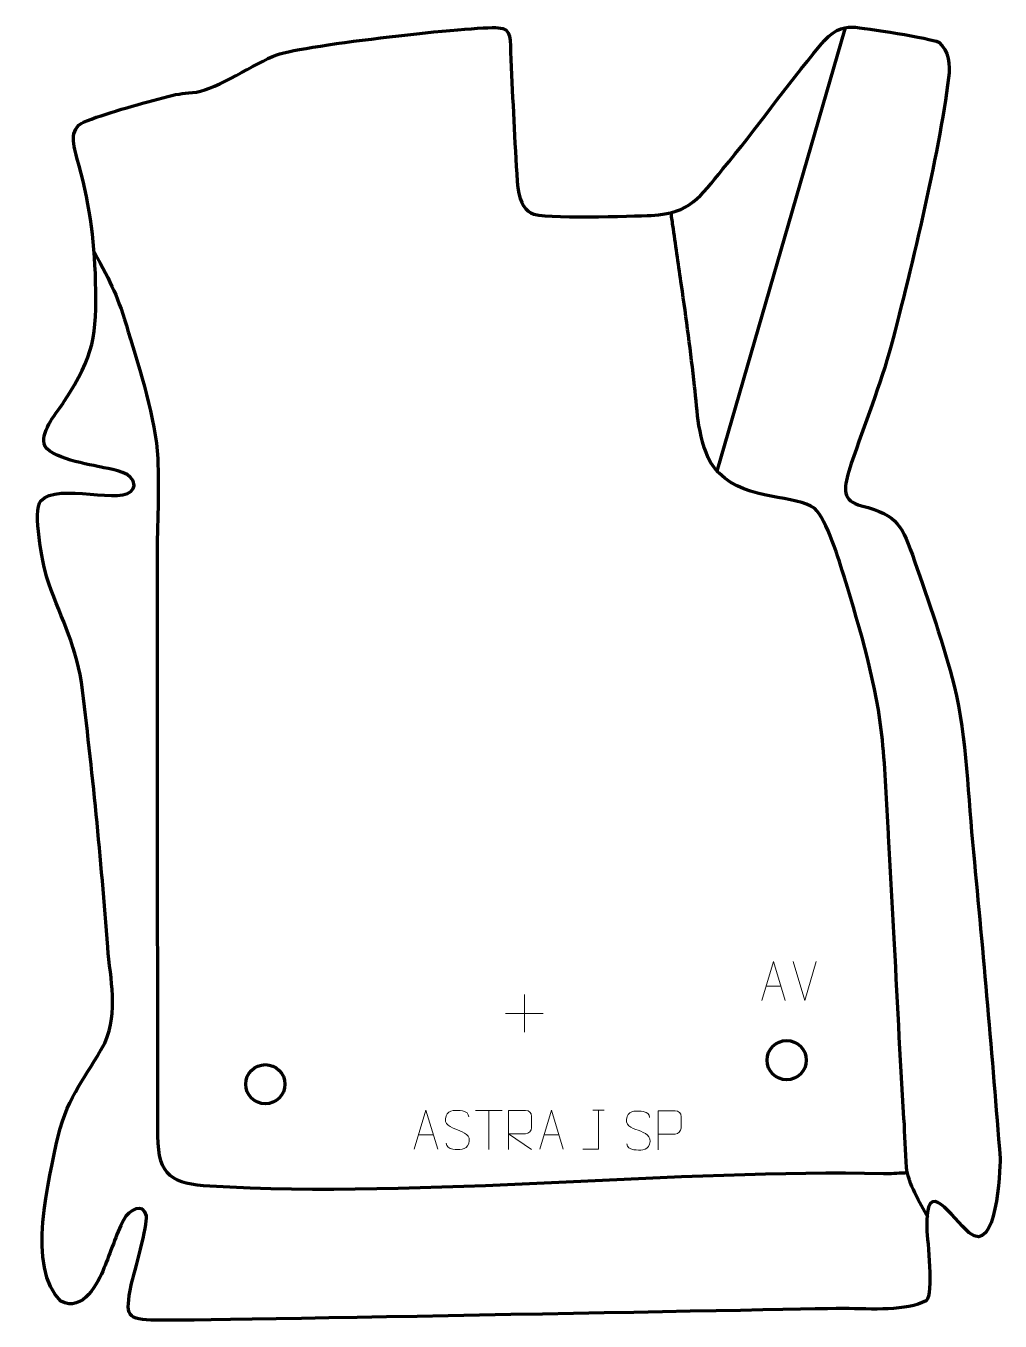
# Model space of a CAD drawing. Header units: millimetres. Extents: x 980 to 1601, y 19 to 845.
import ezdxf

# ---------------------------------------------------------------- set-up
doc = ezdxf.new("R2010")
doc.units = ezdxf.units.MM
doc.header["$MEASUREMENT"] = 0
doc.layers.add('layer 1', color=7, linetype='Continuous')
doc.layers.add('layer 2', color=7, linetype='Continuous')

msp = doc.modelspace()

# ---------------------------------------------------------------- linework, layer by layer
at = {"layer": 'layer 1', "color": 142, "lineweight": 200}
for centre in [(1465.376, 185.7447), (1133.0593, 170.3989)]:
    msp.add_ellipse(centre, major_axis=(0, 12.5), ratio=1, dxfattribs=at)
at = {"layer": 'layer 1', "color": 140, "lineweight": 158}
msp.add_open_spline([(1421.0159, 561.1688), (1421.0159, 561.1688), (1502.6827, 843.2346), (1502.6827, 843.2346)], degree=3, dxfattribs=at)
for points, knots in [([(1555.4685, 85.7324), (1550.6018, 94.7346), (1542.629, 107.2816), (1541.8397, 117.3885), (1541.8397, 117.3885), (1541.0491, 127.5134), (1540.799, 138.2704), (1540.1421, 148.5644), (1540.1421, 148.5644), (1537.6197, 188.0878), (1535.8195, 227.6577), (1533.6792, 267.2033), (1533.6792, 267.2033), (1532.563, 287.7257), (1531.4439, 308.2481), (1530.3111, 328.7696), (1530.3111, 328.7696), (1530.3111, 328.7696), (1530.2282, 330.2712), (1530.2282, 330.2712), (1530.2282, 330.2712), (1529.1541, 349.6961), (1528.2872, 370.5924), (1526.4084, 389.8498), (1526.4084, 389.8498), (1523.1074, 423.6849), (1512.2132, 460.7959), (1502.2162, 493.3496), (1502.2162, 493.3496), (1499.1281, 503.3766), (1490.772, 530.7994), (1483.2299, 537.4434), (1483.2299, 537.4434), (1471.8119, 546.3714), (1441.014, 541.8377), (1422.2498, 559.8371), (1422.2498, 559.8371), (1420.9854, 561.1178), (1420.1509, 562.1884), (1419.0645, 563.6048), (1419.0645, 563.6048), (1413.4568, 571.4142), (1411.1075, 580.9877), (1409.473, 590.3076), (1409.473, 590.3076), (1408.1009, 598.6229), (1407.5333, 607.0764), (1406.7115, 615.4604), (1406.7115, 615.4604), (1404.2478, 636.9653), (1401.4023, 658.41), (1398.3246, 679.835), (1398.3246, 679.835), (1396.6044, 691.7537), (1394.8849, 703.6724), (1393.1648, 715.5911), (1393.1648, 715.5911), (1392.7351, 718.5681), (1392.3055, 721.5451), (1391.8758, 724.5221), (1391.8758, 724.5221), (1391.8758, 724.5221), (1391.6609, 726.0113), (1391.6609, 726.0113)], [0, 0, 0, 0, 0.05882353, 0.05882353, 0.05882353, 0.05882353, 0.11764706, 0.11764706, 0.11764706, 0.11764706, 0.17647059, 0.17647059, 0.17647059, 0.17647059, 0.23529412, 0.23529412, 0.23529412, 0.23529412, 0.29411765, 0.29411765, 0.29411765, 0.29411765, 0.35294118, 0.35294118, 0.35294118, 0.35294118, 0.41176471, 0.41176471, 0.41176471, 0.41176471, 0.47058824, 0.47058824, 0.47058824, 0.47058824, 0.52941176, 0.52941176, 0.52941176, 0.52941176, 0.58823529, 0.58823529, 0.58823529, 0.58823529, 0.64705882, 0.64705882, 0.64705882, 0.64705882, 0.70588235, 0.70588235, 0.70588235, 0.70588235, 0.76470588, 0.76470588, 0.76470588, 0.76470588, 0.82352941, 0.82352941, 0.82352941, 0.82352941, 0.88235294, 0.88235294, 0.88235294, 0.88235294, 1, 1, 1, 1]), ([(1023.8889, 700.8365), (1035.128, 680.4165), (1039.0234, 672.7109), (1045.6966, 650.0076), (1045.6966, 650.0076), (1052.9502, 625.3299), (1063.1943, 594.8203), (1064.4419, 569.3717), (1064.4419, 569.3717), (1065.442, 548.9698), (1064.0846, 527.0972), (1064.0653, 506.4189), (1064.0653, 506.4189), (1063.9506, 383.3853), (1064.2369, 260.3523), (1064.3697, 137.3189), (1064.3697, 137.3189), (1064.3965, 111.9027), (1074.2011, 106.9995), (1097.6806, 105.5931), (1097.6806, 105.5931), (1233.1632, 97.4776), (1399.7563, 116.7911), (1527.1234, 113.5492), (1527.1234, 113.5492), (1531.6195, 113.4348), (1536.1136, 113.8456), (1540.6086, 113.9938), (1540.6086, 113.9938), (1540.6086, 113.9938), (1542.107, 114.0432), (1542.107, 114.0432)], [0, 0, 0, 0, 0.11111111, 0.11111111, 0.11111111, 0.11111111, 0.22222222, 0.22222222, 0.22222222, 0.22222222, 0.33333333, 0.33333333, 0.33333333, 0.33333333, 0.44444444, 0.44444444, 0.44444444, 0.44444444, 0.55555556, 0.55555556, 0.55555556, 0.55555556, 0.66666667, 0.66666667, 0.66666667, 0.66666667, 0.77777778, 0.77777778, 0.77777778, 0.77777778, 1, 1, 1, 1])]:
    msp.add_open_spline(points, degree=3, knots=knots, dxfattribs=at)
at = {"layer": 'layer 1', "color": 250, "lineweight": 9}
for points, knots in [([(1449.5241, 223.7175), (1449.5241, 223.7175), (1456.8951, 248.671), (1456.8951, 248.671), (1456.8951, 248.671), (1456.8951, 248.671), (1464.465, 223.7175), (1464.465, 223.7175)], [0, 0, 0, 0, 0.33333333, 0.33333333, 0.33333333, 0.33333333, 1, 1, 1, 1]), ([(1227.9978, 128.9664), (1227.9978, 128.9664), (1235.3688, 153.9199), (1235.3688, 153.9199), (1235.3688, 153.9199), (1235.3688, 153.9199), (1242.9387, 128.9664), (1242.9387, 128.9664)], [0, 0, 0, 0, 0.33333333, 0.33333333, 0.33333333, 0.33333333, 1, 1, 1, 1]), ([(1255.4683, 141.4432), (1251.22, 142.9136), (1246.3119, 144.7094), (1248.317, 150.2297), (1248.317, 150.2297), (1249.8205, 154.3696), (1255.0341, 153.9811), (1258.6377, 153.38), (1258.6377, 153.38), (1261.4983, 152.9028), (1262.363, 151.6896), (1262.6736, 149.6055)], [0, 0, 0, 0, 0.25, 0.25, 0.25, 0.25, 0.5, 0.5, 0.5, 0.5, 1, 1, 1, 1]), ([(1288.1309, 128.7926), (1288.1309, 128.7926), (1288.1309, 153.7461), (1288.1309, 153.7461), (1288.1309, 153.7461), (1291.7257, 153.7461), (1295.3212, 153.7461), (1298.9164, 153.7461), (1298.9164, 153.7461), (1301.2417, 153.7084), (1302.799, 152.2184), (1302.7949, 149.852), (1302.7949, 149.852), (1302.7945, 147.8165), (1302.7945, 144.7571), (1302.7949, 142.7211), (1302.7949, 142.7211), (1302.7884, 140.8456), (1300.9761, 138.9038), (1298.9666, 138.8847), (1298.9666, 138.8847), (1298.9666, 138.8847), (1288.1309, 138.8847), (1288.1309, 138.8847), (1288.1309, 138.8847), (1288.1309, 138.8847), (1302.7856, 128.7926), (1302.7856, 128.7926)], [0, 0, 0, 0, 0.125, 0.125, 0.125, 0.125, 0.25, 0.25, 0.25, 0.25, 0.375, 0.375, 0.375, 0.375, 0.5, 0.5, 0.5, 0.5, 0.625, 0.625, 0.625, 0.625, 0.75, 0.75, 0.75, 0.75, 1, 1, 1, 1]), ([(1307.9978, 128.9664), (1307.9978, 128.9664), (1315.3688, 153.9199), (1315.3688, 153.9199), (1315.3688, 153.9199), (1315.3688, 153.9199), (1322.9387, 128.9664), (1322.9387, 128.9664)], [0, 0, 0, 0, 0.33333333, 0.33333333, 0.33333333, 0.33333333, 1, 1, 1, 1]), ([(1335.4463, 128.9663), (1335.4463, 128.9663), (1345.4683, 128.9663), (1345.4683, 128.9663), (1345.4683, 128.9663), (1345.4683, 128.9663), (1345.4683, 153.9199), (1345.4683, 153.9199)], [0, 0, 0, 0, 0.33333333, 0.33333333, 0.33333333, 0.33333333, 1, 1, 1, 1]), ([(1370.7645, 141.0532), (1366.5162, 142.5236), (1361.6081, 144.3194), (1363.6132, 149.8397), (1363.6132, 149.8397), (1365.1167, 153.9796), (1370.3303, 153.5911), (1373.9339, 152.99), (1373.9339, 152.99), (1376.7945, 152.5128), (1377.6592, 151.2996), (1377.9698, 149.2155)], [0, 0, 0, 0, 0.25, 0.25, 0.25, 0.25, 0.5, 0.5, 0.5, 0.5, 1, 1, 1, 1]), ([(1383.4324, 128.5764), (1383.4324, 128.5764), (1383.4324, 153.53), (1383.4324, 153.53), (1383.4324, 153.53), (1387.0274, 153.53), (1390.6227, 153.53), (1394.2181, 153.53), (1394.2181, 153.53), (1396.5433, 153.4921), (1398.1007, 152.002), (1398.0965, 149.6359), (1398.0965, 149.6359), (1398.0961, 147.6002), (1398.0961, 144.5409), (1398.0965, 142.5049), (1398.0965, 142.5049), (1398.09, 140.6295), (1396.2778, 138.6876), (1394.2682, 138.6685), (1394.2682, 138.6685), (1394.2682, 138.6685), (1383.4324, 138.6685), (1383.4324, 138.6685)], [0, 0, 0, 0, 0.14285714, 0.14285714, 0.14285714, 0.14285714, 0.28571429, 0.28571429, 0.28571429, 0.28571429, 0.42857143, 0.42857143, 0.42857143, 0.42857143, 0.57142857, 0.57142857, 0.57142857, 0.57142857, 0.71428571, 0.71428571, 0.71428571, 0.71428571, 1, 1, 1, 1]), ([(1255.4683, 141.4431), (1259.4869, 139.7964), (1264.5164, 137.9081), (1262.6824, 132.5478), (1262.6824, 132.5478), (1261.2226, 128.2814), (1256.3118, 128.5381), (1252.5857, 129.0928), (1252.5857, 129.0928), (1249.8357, 129.5026), (1248.6148, 130.7161), (1248.2368, 132.8283)], [0, 0, 0, 0, 0.25, 0.25, 0.25, 0.25, 0.5, 0.5, 0.5, 0.5, 1, 1, 1, 1]), ([(1370.7645, 141.0531), (1374.7831, 139.4064), (1379.8126, 137.5181), (1377.9786, 132.1578), (1377.9786, 132.1578), (1376.5188, 127.8914), (1371.608, 128.1481), (1367.8819, 128.7028), (1367.8819, 128.7028), (1365.1319, 129.1126), (1363.911, 130.3261), (1363.533, 132.4383)], [0, 0, 0, 0, 0.25, 0.25, 0.25, 0.25, 0.5, 0.5, 0.5, 0.5, 1, 1, 1, 1])]:
    msp.add_open_spline(points, degree=3, knots=knots, dxfattribs=at)
for points in [[(1476.8836, 223.7102), (1476.8836, 223.7102), (1469.5618, 248.6638), (1469.5618, 248.6638)], [(1484.2055, 248.6638), (1484.2055, 248.6638), (1476.8837, 223.7102), (1476.8837, 223.7102)], [(1452.2467, 232.9669), (1452.2467, 232.9669), (1461.7424, 232.9669), (1461.7424, 232.9669)], [(1298.222, 227.5741), (1298.222, 227.5741), (1298.222, 203.5962), (1298.222, 203.5962)], [(1286.2331, 215.5851), (1286.2331, 215.5851), (1310.211, 215.5851), (1310.211, 215.5851)], [(1266.9693, 153.7226), (1266.9693, 153.7226), (1283.9565, 153.7226), (1283.9565, 153.7226)], [(1275.4631, 128.7926), (1275.4631, 128.7926), (1275.4631, 153.7461), (1275.4631, 153.7461)], [(1341.8842, 153.9199), (1341.8842, 153.9199), (1349.0524, 153.9199), (1349.0524, 153.9199)], [(1230.7204, 138.2158), (1230.7204, 138.2158), (1240.2161, 138.2158), (1240.2161, 138.2158)], [(1310.7204, 138.2158), (1310.7204, 138.2158), (1320.2161, 138.2158), (1320.2161, 138.2158)]]:
    msp.add_open_spline(points, degree=3, dxfattribs=at)
at = {"layer": 'layer 2', "color": 242, "lineweight": 158}
msp.add_open_spline([(1501.6967, 27.5288), (1519.9491, 26.9728), (1541.6363, 25.9667), (1554.3253, 32.3033), (1554.3253, 32.3033), (1559.0027, 37.2488), (1555.1248, 70.2222), (1554.6594, 78.3266), (1554.6594, 78.3266), (1553.5914, 114.0364), (1570.9776, 84.8417), (1581.7799, 75.7477), (1581.7799, 75.7477), (1599.2757, 61.0187), (1601.4138, 115.1765), (1601.3976, 123.107), (1601.3976, 123.107), (1596.4439, 188.2125), (1590.5953, 253.2973), (1584.4184, 318.2981), (1584.4184, 318.2981), (1581.1246, 352.5729), (1579.9944, 391.1292), (1572.2054, 424.3253), (1572.2054, 424.3253), (1565.3719, 450.2696), (1555.8701, 478.4595), (1546.9433, 503.841), (1546.9433, 503.841), (1538.8312, 526.38), (1536.8191, 532.9738), (1513.1119, 539.1952), (1513.1119, 539.1952), (1500.3941, 542.3662), (1501.873, 549.8581), (1505.0201, 561.2386), (1505.0201, 561.2386), (1513.2195, 586.6853), (1523.3597, 611.0058), (1530.7292, 636.8909), (1530.7292, 636.8909), (1543.4675, 683.9328), (1562.4649, 763.4935), (1568.5719, 811.8323), (1568.5719, 811.8323), (1569.6676, 820.5046), (1568.7647, 828.8882), (1562.3141, 834.6987), (1562.3141, 834.6987), (1557.3249, 837.2021), (1515.2624, 843.7261), (1507.45, 844.3021), (1507.45, 844.3021), (1500.5045, 844.5036), (1494.4698, 841.9808), (1486.4081, 832.2468), (1486.4081, 832.2468), (1465.2397, 806.6875), (1445.9114, 779.5279), (1424.7518, 753.8563), (1424.7518, 753.8563), (1409.8224, 736.0436), (1404.2001, 725.5017), (1379.081, 724.2709), (1379.081, 724.2709), (1367.4027, 723.853), (1309.8484, 721.5478), (1302.2965, 725.7929), (1302.2965, 725.7929), (1297.4401, 728.5227), (1294.6154, 734.2152), (1293.6397, 745.826), (1293.6397, 745.826), (1291.9188, 771.439), (1290.7724, 797.8443), (1289.5731, 823.5282), (1289.5731, 823.5282), (1288.952, 836.9881), (1290.7633, 843.1633), (1281.3689, 843.8877), (1281.3689, 843.8877), (1266.4942, 845.0344), (1158.9395, 833.0382), (1140.369, 826.6562), (1140.369, 826.6562), (1126.5605, 821.2441), (1101.9662, 804.83), (1089.2415, 802.8088), (1089.2415, 802.8088), (1081.7672, 802.0135), (1078.4188, 802.1087), (1070.8137, 800.0683), (1070.8137, 800.0683), (1054.5142, 795.6193), (1034.7757, 790.4213), (1019.177, 784.6032), (1019.177, 784.6032), (1007.8955, 780.3954), (1010.1561, 770.5521), (1012.9559, 760.9804), (1012.9559, 760.9804), (1020.9254, 733.7352), (1023.9727, 710.3175), (1024.8922, 682.013), (1024.8922, 682.013), (1025.6677, 647.4956), (1024.0339, 635.1994), (1005.0577, 605.9691), (1005.0577, 605.9691), (1000.3356, 598.91), (990.315, 587.4212), (991.9627, 578.6637), (991.9627, 578.6637), (994.615, 569.4938), (1021.6118, 565.2989), (1030.156, 563.3906), (1030.156, 563.3906), (1036.686, 561.8345), (1049.0449, 560.729), (1049.4695, 552.0194), (1049.4695, 552.0194), (1049.4695, 552.0194), (1048.8749, 550.1054), (1048.8749, 550.1054), (1048.8749, 550.1054), (1043.2417, 538.6072), (1000.7162, 554.6767), (989.9537, 542.2081), (989.9537, 542.2081), (984.424, 535.8016), (991.2353, 502.6398), (993.5312, 494.0416), (993.5312, 494.0416), (1001.3386, 469.9884), (1011.7608, 452.8845), (1015.7865, 426.6835), (1015.7865, 426.6835), (1022.8773, 370.9603), (1028.321, 313.8669), (1032.6232, 257.8505), (1032.6232, 257.8505), (1034.1993, 236.1274), (1039.6498, 217.6543), (1030.7057, 196.6188), (1030.7057, 196.6188), (1018.3893, 173.9158), (1007.8407, 164.4049), (1000.989, 137.4023), (1000.989, 137.4023), (995.1241, 110.1252), (980.4225, 53.225), (1002.7425, 32.0717), (1002.7425, 32.0717), (1016.8595, 24.7205), (1026.5004, 43.906), (1030.1851, 53.1094), (1030.1851, 53.1094), (1034.1809, 62.8429), (1038.0171, 74.7903), (1042.5305, 83.8066), (1042.5305, 83.8066), (1046.044, 90.5504), (1055.4995, 95.2875), (1057.1922, 86.4496), (1057.1922, 86.4496), (1058.2608, 80.8707), (1049.3583, 50.4495), (1047.5991, 42.399), (1047.5991, 42.399), (1043.5419, 22.4439), (1044.6391, 20.4723), (1063.4496, 19.9496), (1063.4496, 19.9496), (1082.2601, 19.4269), (1501.6967, 27.5288), (1501.6967, 27.5288)], degree=3, knots=[0, 0, 0, 0, 0.02222222, 0.02222222, 0.02222222, 0.02222222, 0.04444444, 0.04444444, 0.04444444, 0.04444444, 0.06666667, 0.06666667, 0.06666667, 0.06666667, 0.08888889, 0.08888889, 0.08888889, 0.08888889, 0.11111111, 0.11111111, 0.11111111, 0.11111111, 0.13333333, 0.13333333, 0.13333333, 0.13333333, 0.15555556, 0.15555556, 0.15555556, 0.15555556, 0.17777778, 0.17777778, 0.17777778, 0.17777778, 0.2, 0.2, 0.2, 0.2, 0.22222222, 0.22222222, 0.22222222, 0.22222222, 0.24444444, 0.24444444, 0.24444444, 0.24444444, 0.26666667, 0.26666667, 0.26666667, 0.26666667, 0.28888889, 0.28888889, 0.28888889, 0.28888889, 0.31111111, 0.31111111, 0.31111111, 0.31111111, 0.33333333, 0.33333333, 0.33333333, 0.33333333, 0.35555556, 0.35555556, 0.35555556, 0.35555556, 0.37777778, 0.37777778, 0.37777778, 0.37777778, 0.4, 0.4, 0.4, 0.4, 0.42222222, 0.42222222, 0.42222222, 0.42222222, 0.44444444, 0.44444444, 0.44444444, 0.44444444, 0.46666667, 0.46666667, 0.46666667, 0.46666667, 0.48888889, 0.48888889, 0.48888889, 0.48888889, 0.51111111, 0.51111111, 0.51111111, 0.51111111, 0.53333333, 0.53333333, 0.53333333, 0.53333333, 0.55555556, 0.55555556, 0.55555556, 0.55555556, 0.57777778, 0.57777778, 0.57777778, 0.57777778, 0.6, 0.6, 0.6, 0.6, 0.62222222, 0.62222222, 0.62222222, 0.62222222, 0.64444444, 0.64444444, 0.64444444, 0.64444444, 0.66666667, 0.66666667, 0.66666667, 0.66666667, 0.68888889, 0.68888889, 0.68888889, 0.68888889, 0.71111111, 0.71111111, 0.71111111, 0.71111111, 0.73333333, 0.73333333, 0.73333333, 0.73333333, 0.75555556, 0.75555556, 0.75555556, 0.75555556, 0.77777778, 0.77777778, 0.77777778, 0.77777778, 0.8, 0.8, 0.8, 0.8, 0.82222222, 0.82222222, 0.82222222, 0.82222222, 0.84444444, 0.84444444, 0.84444444, 0.84444444, 0.86666667, 0.86666667, 0.86666667, 0.86666667, 0.88888889, 0.88888889, 0.88888889, 0.88888889, 0.91111111, 0.91111111, 0.91111111, 0.91111111, 0.93333333, 0.93333333, 0.93333333, 0.93333333, 0.95555556, 0.95555556, 0.95555556, 0.95555556, 1, 1, 1, 1], dxfattribs=at)

doc.saveas('drawing.dxf')
